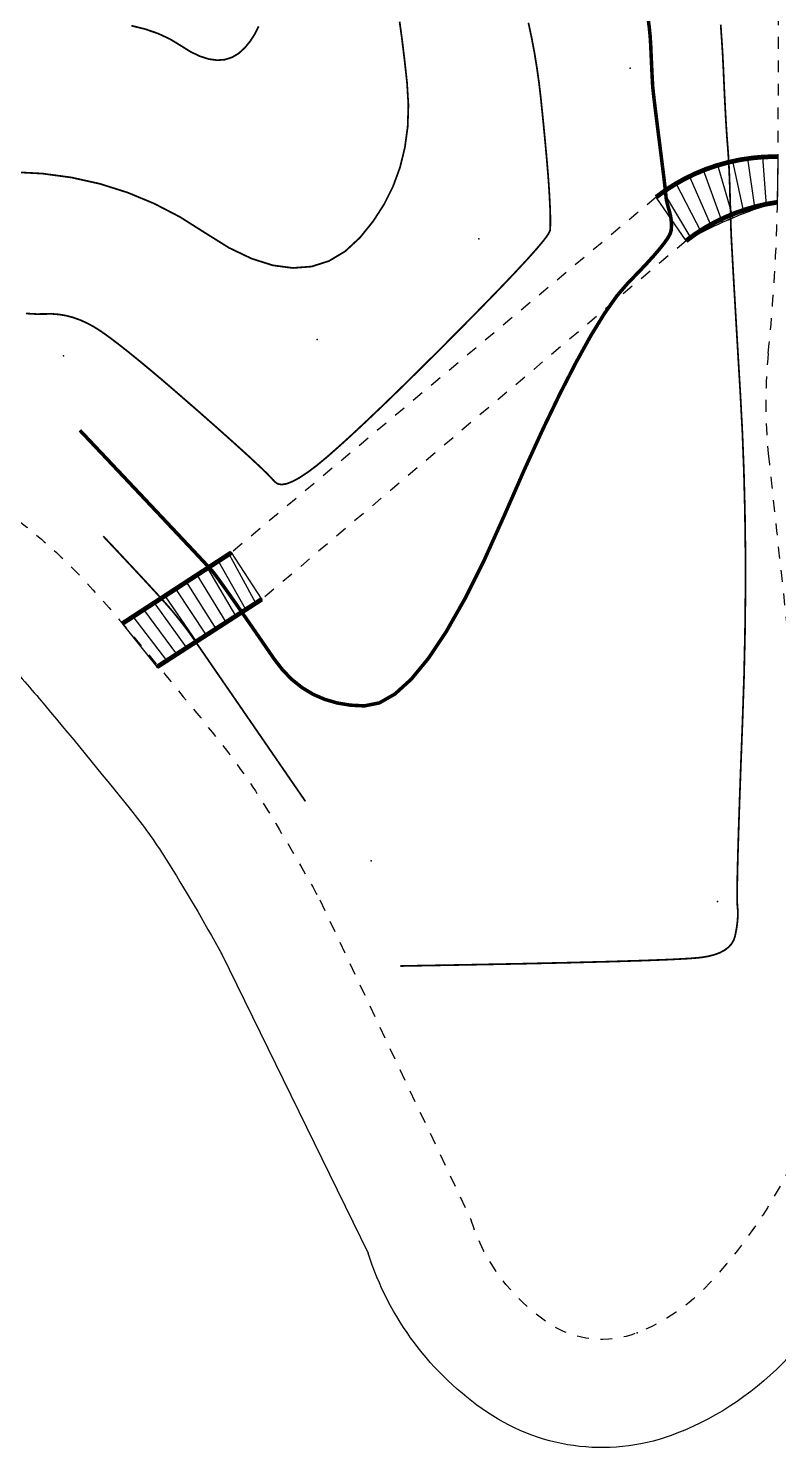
# Model space of a CAD drawing. Extents: x 940 to 1495, y 832 to 1212.
# Drawn here: x 1337.3 to 1369.3, y 836 to 896.5 of the extents above; entities that cross this region are included whole.
import ezdxf

# ---------------------------------------------------------------- set-up
doc = ezdxf.new("R2010")
doc.units = 0
doc.header["$LTSCALE"] = 0.5
doc.header["$PDSIZE"] = 0.2
doc.linetypes.add('X6', pattern=[2, 1, -1])
for name, color, linetype in [('DGX', 2, 'CONTINUOUS'), ('DLSS', 4, 'CONTINUOUS'), ('JMD', 6, 'CONTINUOUS'), ('SXSS', 5, 'CONTINUOUS'), ('ZDH', 1, 'CONTINUOUS')]:
    doc.layers.add(name, color=color, linetype=linetype)

msp = doc.modelspace()

# ---------------------------------------------------------------- linework, layer by layer
at = {"layer": 'DGX', "color": 3, "linetype": 'Continuous', "const_width": 0.15, "flags": 128}
msp.add_lwpolyline([(1339.532, 879.373), (1340.825, 878.005), (1341.95, 876.812), (1342.908, 875.796), (1343.699, 874.955), (1344.323, 874.292), (1344.78, 873.804), (1345.069, 873.492), (1345.191, 873.357), (1345.236, 873.301), (1345.293, 873.227), (1345.362, 873.134), (1345.444, 873.023), (1345.537, 872.894), (1345.643, 872.747), (1345.761, 872.581), (1345.892, 872.397), (1346.041, 872.185), (1346.216, 871.935), (1346.418, 871.646), (1346.644, 871.32), (1346.897, 870.954), (1347.176, 870.551), (1347.48, 870.109), (1347.811, 869.629), (1348.171, 869.161), (1348.566, 868.756), (1348.995, 868.413), (1349.459, 868.132), (1349.957, 867.914), (1350.49, 867.758), (1351.056, 867.664), (1351.658, 867.633), (1352.292, 867.76), (1352.958, 868.14), (1353.655, 868.773), (1354.384, 869.66), (1355.144, 870.8), (1355.937, 872.194), (1356.76, 873.84), (1357.615, 875.741), (1358.46, 877.669), (1359.251, 879.4), (1359.99, 880.935), (1360.676, 882.272), (1361.308, 883.413), (1361.888, 884.356), (1362.415, 885.103), (1362.888, 885.653), (1363.308, 886.082), (1363.674, 886.469), (1363.985, 886.812), (1364.242, 887.112), (1364.445, 887.369), (1364.593, 887.583), (1364.687, 887.754), (1364.726, 887.882), (1364.736, 887.988), (1364.74, 888.094), (1364.738, 888.201), (1364.73, 888.308), (1364.717, 888.416), (1364.699, 888.524), (1364.674, 888.632), (1364.645, 888.74), (1364.614, 888.845), (1364.587, 888.941), (1364.564, 889.03), (1364.545, 889.11), (1364.529, 889.182), (1364.518, 889.246), (1364.51, 889.302), (1364.506, 889.35), (1364.5, 889.424), (1364.486, 889.557), (1364.464, 889.75), (1364.435, 890.002), (1364.397, 890.314), (1364.351, 890.685), (1364.297, 891.116), (1364.235, 891.607), (1364.172, 892.099), (1364.118, 892.535), (1364.07, 892.916), (1364.03, 893.241), (1363.998, 893.51), (1363.973, 893.723), (1363.956, 893.881), (1363.946, 893.983), (1363.939, 894.075), (1363.931, 894.206), (1363.922, 894.374), (1363.911, 894.581), (1363.9, 894.825), (1363.887, 895.106), (1363.872, 895.426), (1363.857, 895.783), (1363.833, 896.165), (1363.794, 896.556), (1363.74, 896.956)], dxfattribs=at)
msp.add_lwpolyline([(1339.532, 879.373), (1340.825, 878.005), (1341.95, 876.812), (1342.908, 875.796), (1343.699, 874.955), (1344.323, 874.292), (1344.78, 873.804), (1345.069, 873.492), (1345.191, 873.357), (1345.236, 873.301), (1345.293, 873.227), (1345.362, 873.134), (1345.444, 873.023), (1345.537, 872.894), (1345.643, 872.747), (1345.761, 872.581), (1345.892, 872.397), (1346.041, 872.185), (1346.216, 871.935), (1346.418, 871.646), (1346.644, 871.32), (1346.897, 870.954), (1347.176, 870.551), (1347.48, 870.109), (1347.811, 869.629), (1348.171, 869.161), (1348.566, 868.756), (1348.995, 868.413), (1349.459, 868.132), (1349.957, 867.914), (1350.49, 867.758), (1351.056, 867.664), (1351.658, 867.633), (1352.292, 867.76), (1352.958, 868.14), (1353.655, 868.773), (1354.384, 869.66), (1355.144, 870.8), (1355.937, 872.194), (1356.76, 873.84), (1357.615, 875.741), (1358.46, 877.669), (1359.251, 879.4), (1359.99, 880.935), (1360.676, 882.272), (1361.308, 883.413), (1361.888, 884.356), (1362.415, 885.103), (1362.888, 885.653), (1363.308, 886.082), (1363.674, 886.469), (1363.985, 886.812), (1364.242, 887.112), (1364.445, 887.369), (1364.593, 887.583), (1364.687, 887.754), (1364.726, 887.882), (1364.736, 887.988), (1364.74, 888.094), (1364.738, 888.201), (1364.73, 888.308), (1364.717, 888.416), (1364.699, 888.524), (1364.674, 888.632), (1364.645, 888.74), (1364.614, 888.845), (1364.587, 888.941), (1364.564, 889.03), (1364.545, 889.11), (1364.529, 889.182), (1364.518, 889.246), (1364.51, 889.302), (1364.506, 889.35), (1364.5, 889.424), (1364.486, 889.557), (1364.464, 889.75), (1364.435, 890.002), (1364.397, 890.314), (1364.351, 890.685), (1364.297, 891.116), (1364.235, 891.607), (1364.172, 892.099), (1364.118, 892.535), (1364.07, 892.916), (1364.03, 893.241), (1363.998, 893.51), (1363.973, 893.723), (1363.956, 893.881), (1363.946, 893.983), (1363.939, 894.075), (1363.931, 894.206), (1363.922, 894.374), (1363.911, 894.581), (1363.9, 894.825), (1363.887, 895.106), (1363.872, 895.426), (1363.857, 895.783), (1363.833, 896.165), (1363.794, 896.556), (1363.74, 896.956)], dxfattribs=at)
msp.add_lwpolyline([(1339.532, 879.373), (1340.825, 878.005), (1341.95, 876.812), (1342.908, 875.796), (1343.699, 874.955), (1344.323, 874.292), (1344.78, 873.804), (1345.069, 873.492), (1345.191, 873.357), (1345.236, 873.301), (1345.293, 873.227), (1345.362, 873.134), (1345.444, 873.023), (1345.537, 872.894), (1345.643, 872.747), (1345.761, 872.581), (1345.892, 872.397), (1346.041, 872.185), (1346.216, 871.935), (1346.418, 871.646), (1346.644, 871.32), (1346.897, 870.954), (1347.176, 870.551), (1347.48, 870.109), (1347.811, 869.629), (1348.171, 869.161), (1348.566, 868.756), (1348.995, 868.413), (1349.459, 868.132), (1349.957, 867.914), (1350.49, 867.758), (1351.056, 867.664), (1351.658, 867.633), (1352.292, 867.76), (1352.958, 868.14), (1353.655, 868.773), (1354.384, 869.66), (1355.144, 870.8), (1355.937, 872.194), (1356.76, 873.84), (1357.615, 875.741), (1358.46, 877.669), (1359.251, 879.4), (1359.99, 880.935), (1360.676, 882.272), (1361.308, 883.413), (1361.888, 884.356), (1362.415, 885.103), (1362.888, 885.653), (1363.308, 886.082), (1363.674, 886.469), (1363.985, 886.812), (1364.242, 887.112), (1364.445, 887.369), (1364.593, 887.583), (1364.687, 887.754), (1364.726, 887.882), (1364.736, 887.988), (1364.74, 888.094), (1364.738, 888.201), (1364.73, 888.308), (1364.717, 888.416), (1364.699, 888.524), (1364.674, 888.632), (1364.645, 888.74), (1364.614, 888.845), (1364.587, 888.941), (1364.564, 889.03), (1364.545, 889.11), (1364.529, 889.182), (1364.518, 889.246), (1364.51, 889.302), (1364.506, 889.35), (1364.5, 889.424), (1364.486, 889.557), (1364.464, 889.75), (1364.435, 890.002), (1364.397, 890.314), (1364.351, 890.685), (1364.297, 891.116), (1364.235, 891.607), (1364.172, 892.099), (1364.118, 892.535), (1364.07, 892.916), (1364.03, 893.241), (1363.998, 893.51), (1363.973, 893.723), (1363.956, 893.881), (1363.946, 893.983), (1363.939, 894.075), (1363.931, 894.206), (1363.922, 894.374), (1363.911, 894.581), (1363.9, 894.825), (1363.887, 895.106), (1363.872, 895.426), (1363.857, 895.783), (1363.833, 896.165), (1363.794, 896.556), (1363.74, 896.956)], dxfattribs=at)
msp.add_lwpolyline([(1339.532, 879.373), (1340.825, 878.005), (1341.95, 876.812), (1342.908, 875.796), (1343.699, 874.955), (1344.323, 874.292), (1344.78, 873.804), (1345.069, 873.492), (1345.191, 873.357), (1345.236, 873.301), (1345.293, 873.227), (1345.362, 873.134), (1345.444, 873.023), (1345.537, 872.894), (1345.643, 872.747), (1345.761, 872.581), (1345.892, 872.397), (1346.041, 872.185), (1346.216, 871.935), (1346.418, 871.646), (1346.644, 871.32), (1346.897, 870.954), (1347.176, 870.551), (1347.48, 870.109), (1347.811, 869.629), (1348.171, 869.161), (1348.566, 868.756), (1348.995, 868.413), (1349.459, 868.132), (1349.957, 867.914), (1350.49, 867.758), (1351.056, 867.664), (1351.658, 867.633), (1352.292, 867.76), (1352.958, 868.14), (1353.655, 868.773), (1354.384, 869.66), (1355.144, 870.8), (1355.937, 872.194), (1356.76, 873.84), (1357.615, 875.741), (1358.46, 877.669), (1359.251, 879.4), (1359.99, 880.935), (1360.676, 882.272), (1361.308, 883.413), (1361.888, 884.356), (1362.415, 885.103), (1362.888, 885.653), (1363.308, 886.082), (1363.674, 886.469), (1363.985, 886.812), (1364.242, 887.112), (1364.445, 887.369), (1364.593, 887.583), (1364.687, 887.754), (1364.726, 887.882), (1364.736, 887.988), (1364.74, 888.094), (1364.738, 888.201), (1364.73, 888.308), (1364.717, 888.416), (1364.699, 888.524), (1364.674, 888.632), (1364.645, 888.74), (1364.614, 888.845), (1364.587, 888.941), (1364.564, 889.03), (1364.545, 889.11), (1364.529, 889.182), (1364.518, 889.246), (1364.51, 889.302), (1364.506, 889.35), (1364.5, 889.424), (1364.486, 889.557), (1364.464, 889.75), (1364.435, 890.002), (1364.397, 890.314), (1364.351, 890.685), (1364.297, 891.116), (1364.235, 891.607), (1364.172, 892.099), (1364.118, 892.535), (1364.07, 892.916), (1364.03, 893.241), (1363.998, 893.51), (1363.973, 893.723), (1363.956, 893.881), (1363.946, 893.983), (1363.939, 894.075), (1363.931, 894.206), (1363.922, 894.374), (1363.911, 894.581), (1363.9, 894.825), (1363.887, 895.106), (1363.872, 895.426), (1363.857, 895.783), (1363.833, 896.165), (1363.794, 896.556), (1363.74, 896.956)], dxfattribs=at)
msp.add_lwpolyline([(1339.532, 879.373), (1340.825, 878.005), (1341.95, 876.812), (1342.908, 875.796), (1343.699, 874.955), (1344.323, 874.292), (1344.78, 873.804), (1345.069, 873.492), (1345.191, 873.357), (1345.236, 873.301), (1345.293, 873.227), (1345.362, 873.134), (1345.444, 873.023), (1345.537, 872.894), (1345.643, 872.747), (1345.761, 872.581), (1345.892, 872.397), (1346.041, 872.185), (1346.216, 871.935), (1346.418, 871.646), (1346.644, 871.32), (1346.897, 870.954), (1347.176, 870.551), (1347.48, 870.109), (1347.811, 869.629), (1348.171, 869.161), (1348.566, 868.756), (1348.995, 868.413), (1349.459, 868.132), (1349.957, 867.914), (1350.49, 867.758), (1351.056, 867.664), (1351.658, 867.633), (1352.292, 867.76), (1352.958, 868.14), (1353.655, 868.773), (1354.384, 869.66), (1355.144, 870.8), (1355.937, 872.194), (1356.76, 873.84), (1357.615, 875.741), (1358.46, 877.669), (1359.251, 879.4), (1359.99, 880.935), (1360.676, 882.272), (1361.308, 883.413), (1361.888, 884.356), (1362.415, 885.103), (1362.888, 885.653), (1363.308, 886.082), (1363.674, 886.469), (1363.985, 886.812), (1364.242, 887.112), (1364.445, 887.369), (1364.593, 887.583), (1364.687, 887.754), (1364.726, 887.882), (1364.736, 887.988), (1364.74, 888.094), (1364.738, 888.201), (1364.73, 888.308), (1364.717, 888.416), (1364.699, 888.524), (1364.674, 888.632), (1364.645, 888.74), (1364.614, 888.845), (1364.587, 888.941), (1364.564, 889.03), (1364.545, 889.11), (1364.529, 889.182), (1364.518, 889.246), (1364.51, 889.302), (1364.506, 889.35), (1364.5, 889.424), (1364.486, 889.557), (1364.464, 889.75), (1364.435, 890.002), (1364.397, 890.314), (1364.351, 890.685), (1364.297, 891.116), (1364.235, 891.607), (1364.172, 892.099), (1364.118, 892.535), (1364.07, 892.916), (1364.03, 893.241), (1363.998, 893.51), (1363.973, 893.723), (1363.956, 893.881), (1363.946, 893.983), (1363.939, 894.075), (1363.931, 894.206), (1363.922, 894.374), (1363.911, 894.581), (1363.9, 894.825), (1363.887, 895.106), (1363.872, 895.426), (1363.857, 895.783), (1363.833, 896.165), (1363.794, 896.556), (1363.74, 896.956)], dxfattribs=at)
msp.add_lwpolyline([(1339.532, 879.373), (1340.825, 878.005), (1341.95, 876.812), (1342.908, 875.796), (1343.699, 874.955), (1344.323, 874.292), (1344.78, 873.804), (1345.069, 873.492), (1345.191, 873.357), (1345.236, 873.301), (1345.293, 873.227), (1345.362, 873.134), (1345.444, 873.023), (1345.537, 872.894), (1345.643, 872.747), (1345.761, 872.581), (1345.892, 872.397), (1346.041, 872.185), (1346.216, 871.935), (1346.418, 871.646), (1346.644, 871.32), (1346.897, 870.954), (1347.176, 870.551), (1347.48, 870.109), (1347.811, 869.629), (1348.171, 869.161), (1348.566, 868.756), (1348.995, 868.413), (1349.459, 868.132), (1349.957, 867.914), (1350.49, 867.758), (1351.056, 867.664), (1351.658, 867.633), (1352.292, 867.76), (1352.958, 868.14), (1353.655, 868.773), (1354.384, 869.66), (1355.144, 870.8), (1355.937, 872.194), (1356.76, 873.84), (1357.615, 875.741), (1358.46, 877.669), (1359.251, 879.4), (1359.99, 880.935), (1360.676, 882.272), (1361.308, 883.413), (1361.888, 884.356), (1362.415, 885.103), (1362.888, 885.653), (1363.308, 886.082), (1363.674, 886.469), (1363.985, 886.812), (1364.242, 887.112), (1364.445, 887.369), (1364.593, 887.583), (1364.687, 887.754), (1364.726, 887.882), (1364.736, 887.988), (1364.74, 888.094), (1364.738, 888.201), (1364.73, 888.308), (1364.717, 888.416), (1364.699, 888.524), (1364.674, 888.632), (1364.645, 888.74), (1364.614, 888.845), (1364.587, 888.941), (1364.564, 889.03), (1364.545, 889.11), (1364.529, 889.182), (1364.518, 889.246), (1364.51, 889.302), (1364.506, 889.35), (1364.5, 889.424), (1364.486, 889.557), (1364.464, 889.75), (1364.435, 890.002), (1364.397, 890.314), (1364.351, 890.685), (1364.297, 891.116), (1364.235, 891.607), (1364.172, 892.099), (1364.118, 892.535), (1364.07, 892.916), (1364.03, 893.241), (1363.998, 893.51), (1363.973, 893.723), (1363.956, 893.881), (1363.946, 893.983), (1363.939, 894.075), (1363.931, 894.206), (1363.922, 894.374), (1363.911, 894.581), (1363.9, 894.825), (1363.887, 895.106), (1363.872, 895.426), (1363.857, 895.783), (1363.833, 896.165), (1363.794, 896.556), (1363.74, 896.956)], dxfattribs=at)
at = {"layer": 'DGX', "linetype": 'Continuous', "const_width": 0.075, "flags": 128}
for points in [[(1336.648, 890.383), (1337.929, 890.316), (1339.175, 890.148), (1340.384, 889.879), (1341.557, 889.509), (1342.694, 889.038), (1343.796, 888.466), (1344.861, 887.792), (1345.881, 887.155), (1346.845, 886.693), (1347.754, 886.405), (1348.607, 886.292), (1349.405, 886.354), (1350.147, 886.59), (1350.834, 887.001), (1351.466, 887.587), (1352.025, 888.279), (1352.497, 889.009), (1352.88, 889.777), (1353.175, 890.584), (1353.381, 891.428), (1353.5, 892.31), (1353.53, 893.231), (1353.472, 894.189), (1353.369, 895.13), (1353.264, 895.997), (1353.156, 896.789)], [(1336.648, 890.383), (1337.929, 890.316), (1339.175, 890.148), (1340.384, 889.879), (1341.557, 889.509), (1342.694, 889.038), (1343.796, 888.466), (1344.861, 887.792), (1345.881, 887.155), (1346.845, 886.693), (1347.754, 886.405), (1348.607, 886.292), (1349.405, 886.354), (1350.147, 886.59), (1350.834, 887.001), (1351.466, 887.587), (1352.025, 888.279), (1352.497, 889.009), (1352.88, 889.777), (1353.175, 890.584), (1353.381, 891.428), (1353.5, 892.31), (1353.53, 893.231), (1353.472, 894.189), (1353.369, 895.13), (1353.264, 895.997), (1353.156, 896.789)], [(1336.648, 890.383), (1337.929, 890.316), (1339.175, 890.148), (1340.384, 889.879), (1341.557, 889.509), (1342.694, 889.038), (1343.796, 888.466), (1344.861, 887.792), (1345.881, 887.155), (1346.845, 886.693), (1347.754, 886.405), (1348.607, 886.292), (1349.405, 886.354), (1350.147, 886.59), (1350.834, 887.001), (1351.466, 887.587), (1352.025, 888.279), (1352.497, 889.009), (1352.88, 889.777), (1353.175, 890.584), (1353.381, 891.428), (1353.5, 892.31), (1353.53, 893.231), (1353.472, 894.189), (1353.369, 895.13), (1353.264, 895.997), (1353.156, 896.789)], [(1336.648, 890.383), (1337.929, 890.316), (1339.175, 890.148), (1340.384, 889.879), (1341.557, 889.509), (1342.694, 889.038), (1343.796, 888.466), (1344.861, 887.792), (1345.881, 887.155), (1346.845, 886.693), (1347.754, 886.405), (1348.607, 886.292), (1349.405, 886.354), (1350.147, 886.59), (1350.834, 887.001), (1351.466, 887.587), (1352.025, 888.279), (1352.497, 889.009), (1352.88, 889.777), (1353.175, 890.584), (1353.381, 891.428), (1353.5, 892.31), (1353.53, 893.231), (1353.472, 894.189), (1353.369, 895.13), (1353.264, 895.997), (1353.156, 896.789)], [(1336.648, 890.383), (1337.929, 890.316), (1339.175, 890.148), (1340.384, 889.879), (1341.557, 889.509), (1342.694, 889.038), (1343.796, 888.466), (1344.861, 887.792), (1345.881, 887.155), (1346.845, 886.693), (1347.754, 886.405), (1348.607, 886.292), (1349.405, 886.354), (1350.147, 886.59), (1350.834, 887.001), (1351.466, 887.587), (1352.025, 888.279), (1352.497, 889.009), (1352.88, 889.777), (1353.175, 890.584), (1353.381, 891.428), (1353.5, 892.31), (1353.53, 893.231), (1353.472, 894.189), (1353.369, 895.13), (1353.264, 895.997), (1353.156, 896.789)], [(1336.648, 890.383), (1337.929, 890.316), (1339.175, 890.148), (1340.384, 889.879), (1341.557, 889.509), (1342.694, 889.038), (1343.796, 888.466), (1344.861, 887.792), (1345.881, 887.155), (1346.845, 886.693), (1347.754, 886.405), (1348.607, 886.292), (1349.405, 886.354), (1350.147, 886.59), (1350.834, 887.001), (1351.466, 887.587), (1352.025, 888.279), (1352.497, 889.009), (1352.88, 889.777), (1353.175, 890.584), (1353.381, 891.428), (1353.5, 892.31), (1353.53, 893.231), (1353.472, 894.189), (1353.369, 895.13), (1353.264, 895.997), (1353.156, 896.789)], [(1358.645, 896.741), (1358.781, 896.105), (1358.902, 895.463), (1359.008, 894.814), (1359.1, 894.158), (1359.177, 893.495), (1359.243, 892.85), (1359.303, 892.249), (1359.357, 891.691), (1359.405, 891.176), (1359.446, 890.704), (1359.481, 890.275), (1359.51, 889.889), (1359.532, 889.546), (1359.549, 889.239), (1359.563, 888.961), (1359.573, 888.71), (1359.579, 888.489), (1359.581, 888.295), (1359.58, 888.13), (1359.574, 887.994), (1359.565, 887.886), (1359.495, 887.737), (1359.307, 887.48), (1359, 887.114), (1358.576, 886.638), (1358.032, 886.054), (1357.371, 885.361), (1356.591, 884.559), (1355.693, 883.648), (1354.767, 882.718), (1353.904, 881.861), (1353.105, 881.075), (1352.368, 880.362), (1351.695, 879.722), (1351.085, 879.153), (1350.538, 878.657), (1350.054, 878.232), (1349.624, 877.876), (1349.237, 877.585), (1348.893, 877.358), (1348.594, 877.195), (1348.337, 877.097), (1348.125, 877.063), (1347.955, 877.094), (1347.83, 877.189), (1347.687, 877.347), (1347.469, 877.569), (1347.173, 877.853), (1346.801, 878.2), (1346.352, 878.609), (1345.826, 879.082), (1345.224, 879.617), (1344.545, 880.215), (1343.854, 880.818), (1343.215, 881.369), (1342.627, 881.867), (1342.091, 882.313), (1341.606, 882.706), (1341.174, 883.047), (1340.793, 883.335), (1340.464, 883.571), (1340.161, 883.766), (1339.857, 883.933), (1339.554, 884.071), (1339.25, 884.181), (1338.945, 884.261), (1338.641, 884.313), (1338.336, 884.337), (1338.032, 884.332), (1337.68, 884.328), (1337.234, 884.354)], [(1358.645, 896.741), (1358.781, 896.105), (1358.902, 895.463), (1359.008, 894.814), (1359.1, 894.158), (1359.177, 893.495), (1359.243, 892.85), (1359.303, 892.249), (1359.357, 891.691), (1359.405, 891.176), (1359.446, 890.704), (1359.481, 890.275), (1359.51, 889.889), (1359.532, 889.546), (1359.549, 889.239), (1359.563, 888.961), (1359.573, 888.71), (1359.579, 888.489), (1359.581, 888.295), (1359.58, 888.13), (1359.574, 887.994), (1359.565, 887.886), (1359.495, 887.737), (1359.307, 887.48), (1359, 887.114), (1358.576, 886.638), (1358.032, 886.054), (1357.371, 885.361), (1356.591, 884.559), (1355.693, 883.648), (1354.767, 882.718), (1353.904, 881.861), (1353.105, 881.075), (1352.368, 880.362), (1351.695, 879.722), (1351.085, 879.153), (1350.538, 878.657), (1350.054, 878.232), (1349.624, 877.876), (1349.237, 877.585), (1348.893, 877.358), (1348.594, 877.195), (1348.337, 877.097), (1348.125, 877.063), (1347.955, 877.094), (1347.83, 877.189), (1347.687, 877.347), (1347.469, 877.569), (1347.173, 877.853), (1346.801, 878.2), (1346.352, 878.609), (1345.826, 879.082), (1345.224, 879.617), (1344.545, 880.215), (1343.854, 880.818), (1343.215, 881.369), (1342.627, 881.867), (1342.091, 882.313), (1341.606, 882.706), (1341.174, 883.047), (1340.793, 883.335), (1340.464, 883.571), (1340.161, 883.766), (1339.857, 883.933), (1339.554, 884.071), (1339.25, 884.181), (1338.945, 884.261), (1338.641, 884.313), (1338.336, 884.337), (1338.032, 884.332), (1337.68, 884.328), (1337.234, 884.354)], [(1337.234, 884.354), (1337.68, 884.328), (1338.032, 884.332), (1338.336, 884.337), (1338.641, 884.313), (1338.945, 884.261), (1339.25, 884.181), (1339.554, 884.071), (1339.857, 883.933), (1340.161, 883.766), (1340.464, 883.571), (1340.793, 883.335), (1341.174, 883.047), (1341.606, 882.706), (1342.091, 882.313), (1342.627, 881.867), (1343.215, 881.369), (1343.854, 880.818), (1344.545, 880.215), (1345.224, 879.617), (1345.826, 879.082), (1346.352, 878.609), (1346.801, 878.2), (1347.173, 877.853), (1347.469, 877.569), (1347.687, 877.347), (1347.83, 877.189), (1347.955, 877.094), (1348.125, 877.063), (1348.337, 877.097), (1348.594, 877.195), (1348.893, 877.358), (1349.237, 877.585), (1349.624, 877.876), (1350.054, 878.232), (1350.538, 878.657), (1351.085, 879.153), (1351.695, 879.722), (1352.368, 880.362), (1353.105, 881.075), (1353.904, 881.861), (1354.767, 882.718), (1355.693, 883.648), (1356.591, 884.559), (1357.371, 885.361), (1358.032, 886.054), (1358.576, 886.638), (1359, 887.114), (1359.307, 887.48), (1359.495, 887.737), (1359.565, 887.886), (1359.574, 887.994), (1359.58, 888.13), (1359.581, 888.295), (1359.579, 888.489), (1359.573, 888.71), (1359.563, 888.961), (1359.549, 889.239), (1359.532, 889.546), (1359.51, 889.889), (1359.481, 890.275), (1359.446, 890.704), (1359.405, 891.176), (1359.357, 891.691), (1359.303, 892.249), (1359.243, 892.85), (1359.177, 893.495), (1359.1, 894.158), (1359.008, 894.814), (1358.902, 895.463), (1358.781, 896.105), (1358.645, 896.741)], [(1337.234, 884.354), (1337.68, 884.328), (1338.032, 884.332), (1338.336, 884.337), (1338.641, 884.313), (1338.945, 884.261), (1339.25, 884.181), (1339.554, 884.071), (1339.857, 883.933), (1340.161, 883.766), (1340.464, 883.571), (1340.793, 883.335), (1341.174, 883.047), (1341.606, 882.706), (1342.091, 882.313), (1342.627, 881.867), (1343.215, 881.369), (1343.854, 880.818), (1344.545, 880.215), (1345.224, 879.617), (1345.826, 879.082), (1346.352, 878.609), (1346.801, 878.2), (1347.173, 877.853), (1347.469, 877.569), (1347.687, 877.347), (1347.83, 877.189), (1347.955, 877.094), (1348.125, 877.063), (1348.337, 877.097), (1348.594, 877.195), (1348.893, 877.358), (1349.237, 877.585), (1349.624, 877.876), (1350.054, 878.232), (1350.538, 878.657), (1351.085, 879.153), (1351.695, 879.722), (1352.368, 880.362), (1353.105, 881.075), (1353.904, 881.861), (1354.767, 882.718), (1355.693, 883.648), (1356.591, 884.559), (1357.371, 885.361), (1358.032, 886.054), (1358.576, 886.638), (1359, 887.114), (1359.307, 887.48), (1359.495, 887.737), (1359.565, 887.886), (1359.574, 887.994), (1359.58, 888.13), (1359.581, 888.295), (1359.579, 888.489), (1359.573, 888.71), (1359.563, 888.961), (1359.549, 889.239), (1359.532, 889.546), (1359.51, 889.889), (1359.481, 890.275), (1359.446, 890.704), (1359.405, 891.176), (1359.357, 891.691), (1359.303, 892.249), (1359.243, 892.85), (1359.177, 893.495), (1359.1, 894.158), (1359.008, 894.814), (1358.902, 895.463), (1358.781, 896.105), (1358.645, 896.741)], [(1337.234, 884.354), (1337.68, 884.328), (1338.032, 884.332), (1338.336, 884.337), (1338.641, 884.313), (1338.945, 884.261), (1339.25, 884.181), (1339.554, 884.071), (1339.857, 883.933), (1340.161, 883.766), (1340.464, 883.571), (1340.793, 883.335), (1341.174, 883.047), (1341.606, 882.706), (1342.091, 882.313), (1342.627, 881.867), (1343.215, 881.369), (1343.854, 880.818), (1344.545, 880.215), (1345.224, 879.617), (1345.826, 879.082), (1346.352, 878.609), (1346.801, 878.2), (1347.173, 877.853), (1347.469, 877.569), (1347.687, 877.347), (1347.83, 877.189), (1347.955, 877.094), (1348.125, 877.063), (1348.337, 877.097), (1348.594, 877.195), (1348.893, 877.358), (1349.237, 877.585), (1349.624, 877.876), (1350.054, 878.232), (1350.538, 878.657), (1351.085, 879.153), (1351.695, 879.722), (1352.368, 880.362), (1353.105, 881.075), (1353.904, 881.861), (1354.767, 882.718), (1355.693, 883.648), (1356.591, 884.559), (1357.371, 885.361), (1358.032, 886.054), (1358.576, 886.638), (1359, 887.114), (1359.307, 887.48), (1359.495, 887.737), (1359.565, 887.886), (1359.574, 887.994), (1359.58, 888.13), (1359.581, 888.295), (1359.579, 888.489), (1359.573, 888.71), (1359.563, 888.961), (1359.549, 889.239), (1359.532, 889.546), (1359.51, 889.889), (1359.481, 890.275), (1359.446, 890.704), (1359.405, 891.176), (1359.357, 891.691), (1359.303, 892.249), (1359.243, 892.85), (1359.177, 893.495), (1359.1, 894.158), (1359.008, 894.814), (1358.902, 895.463), (1358.781, 896.105), (1358.645, 896.741)], [(1341.726, 896.617), (1342.32, 896.47), (1342.869, 896.28), (1343.371, 896.046), (1343.828, 895.767), (1344.251, 895.503), (1344.651, 895.312), (1345.027, 895.193), (1345.381, 895.146), (1345.712, 895.171), (1346.02, 895.269), (1346.304, 895.44), (1346.566, 895.682), (1346.798, 895.969), (1346.993, 896.272), (1347.152, 896.59)], [(1341.726, 896.617), (1342.32, 896.47), (1342.869, 896.28), (1343.371, 896.046), (1343.828, 895.767), (1344.251, 895.503), (1344.651, 895.312), (1345.027, 895.193), (1345.381, 895.146), (1345.712, 895.171), (1346.02, 895.269), (1346.304, 895.44), (1346.566, 895.682), (1346.798, 895.969), (1346.993, 896.272), (1347.152, 896.59)], [(1341.726, 896.617), (1342.32, 896.47), (1342.869, 896.28), (1343.371, 896.046), (1343.828, 895.767), (1344.251, 895.503), (1344.651, 895.312), (1345.027, 895.193), (1345.381, 895.146), (1345.712, 895.171), (1346.02, 895.269), (1346.304, 895.44), (1346.566, 895.682), (1346.798, 895.969), (1346.993, 896.272), (1347.152, 896.59)], [(1341.726, 896.617), (1342.32, 896.47), (1342.869, 896.28), (1343.371, 896.046), (1343.828, 895.767), (1344.251, 895.503), (1344.651, 895.312), (1345.027, 895.193), (1345.381, 895.146), (1345.712, 895.171), (1346.02, 895.269), (1346.304, 895.44), (1346.566, 895.682), (1346.798, 895.969), (1346.993, 896.272), (1347.152, 896.59)], [(1341.726, 896.617), (1342.32, 896.47), (1342.869, 896.28), (1343.371, 896.046), (1343.828, 895.767), (1344.251, 895.503), (1344.651, 895.312), (1345.027, 895.193), (1345.381, 895.146), (1345.712, 895.171), (1346.02, 895.269), (1346.304, 895.44), (1346.566, 895.682), (1346.798, 895.969), (1346.993, 896.272), (1347.152, 896.59)], [(1341.726, 896.617), (1342.32, 896.47), (1342.869, 896.28), (1343.371, 896.046), (1343.828, 895.767), (1344.251, 895.503), (1344.651, 895.312), (1345.027, 895.193), (1345.381, 895.146), (1345.712, 895.171), (1346.02, 895.269), (1346.304, 895.44), (1346.566, 895.682), (1346.798, 895.969), (1346.993, 896.272), (1347.152, 896.59)], [(1353.191, 856.549), (1355.915, 856.598), (1358.318, 856.645), (1360.401, 856.692), (1362.163, 856.738), (1363.605, 856.783), (1364.726, 856.827), (1365.527, 856.87), (1366.008, 856.912), (1366.311, 856.963), (1366.579, 857.033), (1366.812, 857.12), (1367.01, 857.227), (1367.173, 857.351), (1367.302, 857.494), (1367.395, 857.654), (1367.454, 857.834), (1367.491, 858.018), (1367.521, 858.196), (1367.544, 858.365), (1367.56, 858.528), (1367.569, 858.683), (1367.57, 858.83), (1367.564, 858.97), (1367.551, 859.102), (1367.54, 859.339), (1367.54, 859.792), (1367.551, 860.461), (1367.573, 861.346), (1367.606, 862.447), (1367.65, 863.764), (1367.705, 865.298), (1367.772, 867.048), (1367.834, 868.889), (1367.874, 870.698), (1367.894, 872.475), (1367.893, 874.219), (1367.871, 875.93), (1367.828, 877.609), (1367.765, 879.256), (1367.68, 880.87), (1367.591, 882.377), (1367.513, 883.703), (1367.446, 884.848), (1367.39, 885.811), (1367.346, 886.594), (1367.313, 887.195), (1367.291, 887.615), (1367.281, 887.854), (1367.275, 888.011), (1367.27, 888.184), (1367.264, 888.375), (1367.258, 888.583), (1367.252, 888.807), (1367.245, 889.048), (1367.238, 889.307), (1367.231, 889.582), (1367.223, 889.862), (1367.213, 890.135), (1367.202, 890.401), (1367.189, 890.66), (1367.175, 890.912), (1367.16, 891.157), (1367.143, 891.395), (1367.125, 891.625), (1367.106, 891.873), (1367.086, 892.162), (1367.065, 892.492), (1367.044, 892.863), (1367.023, 893.275), (1367, 893.728), (1366.978, 894.222), (1366.954, 894.757), (1366.926, 895.339), (1366.887, 895.972), (1366.839, 896.657)], [(1353.191, 856.549), (1355.915, 856.598), (1358.318, 856.645), (1360.401, 856.692), (1362.163, 856.738), (1363.605, 856.783), (1364.726, 856.827), (1365.527, 856.87), (1366.008, 856.912), (1366.311, 856.963), (1366.579, 857.033), (1366.812, 857.12), (1367.01, 857.227), (1367.173, 857.351), (1367.302, 857.494), (1367.395, 857.654), (1367.454, 857.834), (1367.491, 858.018), (1367.521, 858.196), (1367.544, 858.365), (1367.56, 858.528), (1367.569, 858.683), (1367.57, 858.83), (1367.564, 858.97), (1367.551, 859.102), (1367.54, 859.339), (1367.54, 859.792), (1367.551, 860.461), (1367.573, 861.346), (1367.606, 862.447), (1367.65, 863.764), (1367.705, 865.298), (1367.772, 867.048), (1367.834, 868.889), (1367.874, 870.698), (1367.894, 872.475), (1367.893, 874.219), (1367.871, 875.93), (1367.828, 877.609), (1367.765, 879.256), (1367.68, 880.87), (1367.591, 882.377), (1367.513, 883.703), (1367.446, 884.848), (1367.39, 885.811), (1367.346, 886.594), (1367.313, 887.195), (1367.291, 887.615), (1367.281, 887.854), (1367.275, 888.011), (1367.27, 888.184), (1367.264, 888.375), (1367.258, 888.583), (1367.252, 888.807), (1367.245, 889.048), (1367.238, 889.307), (1367.231, 889.582), (1367.223, 889.862), (1367.213, 890.135), (1367.202, 890.401), (1367.189, 890.66), (1367.175, 890.912), (1367.16, 891.157), (1367.143, 891.395), (1367.125, 891.625), (1367.106, 891.873), (1367.086, 892.162), (1367.065, 892.492), (1367.044, 892.863), (1367.023, 893.275), (1367, 893.728), (1366.978, 894.222), (1366.954, 894.757), (1366.926, 895.339), (1366.887, 895.972), (1366.839, 896.657)], [(1353.191, 856.549), (1355.915, 856.598), (1358.318, 856.645), (1360.401, 856.692), (1362.163, 856.738), (1363.605, 856.783), (1364.726, 856.827), (1365.527, 856.87), (1366.008, 856.912), (1366.311, 856.963), (1366.579, 857.033), (1366.812, 857.12), (1367.01, 857.227), (1367.173, 857.351), (1367.302, 857.494), (1367.395, 857.654), (1367.454, 857.834), (1367.491, 858.018), (1367.521, 858.196), (1367.544, 858.365), (1367.56, 858.528), (1367.569, 858.683), (1367.57, 858.83), (1367.564, 858.97), (1367.551, 859.102), (1367.54, 859.339), (1367.54, 859.792), (1367.551, 860.461), (1367.573, 861.346), (1367.606, 862.447), (1367.65, 863.764), (1367.705, 865.298), (1367.772, 867.048), (1367.834, 868.889), (1367.874, 870.698), (1367.894, 872.475), (1367.893, 874.219), (1367.871, 875.93), (1367.828, 877.609), (1367.765, 879.256), (1367.68, 880.87), (1367.591, 882.377), (1367.513, 883.703), (1367.446, 884.848), (1367.39, 885.811), (1367.346, 886.594), (1367.313, 887.195), (1367.291, 887.615), (1367.281, 887.854), (1367.275, 888.011), (1367.27, 888.184), (1367.264, 888.375), (1367.258, 888.583), (1367.252, 888.807), (1367.245, 889.048), (1367.238, 889.307), (1367.231, 889.582), (1367.223, 889.862), (1367.213, 890.135), (1367.202, 890.401), (1367.189, 890.66), (1367.175, 890.912), (1367.16, 891.157), (1367.143, 891.395), (1367.125, 891.625), (1367.106, 891.873), (1367.086, 892.162), (1367.065, 892.492), (1367.044, 892.863), (1367.023, 893.275), (1367, 893.728), (1366.978, 894.222), (1366.954, 894.757), (1366.926, 895.339), (1366.887, 895.972), (1366.839, 896.657)], [(1353.191, 856.549), (1355.915, 856.598), (1358.318, 856.645), (1360.401, 856.692), (1362.163, 856.738), (1363.605, 856.783), (1364.726, 856.827), (1365.527, 856.87), (1366.008, 856.912), (1366.311, 856.963), (1366.579, 857.033), (1366.812, 857.12), (1367.01, 857.227), (1367.173, 857.351), (1367.302, 857.494), (1367.395, 857.654), (1367.454, 857.834), (1367.491, 858.018), (1367.521, 858.196), (1367.544, 858.365), (1367.56, 858.528), (1367.569, 858.683), (1367.57, 858.83), (1367.564, 858.97), (1367.551, 859.102), (1367.54, 859.339), (1367.54, 859.792), (1367.551, 860.461), (1367.573, 861.346), (1367.606, 862.447), (1367.65, 863.764), (1367.705, 865.298), (1367.772, 867.048), (1367.834, 868.889), (1367.874, 870.698), (1367.894, 872.475), (1367.893, 874.219), (1367.871, 875.93), (1367.828, 877.609), (1367.765, 879.256), (1367.68, 880.87), (1367.591, 882.377), (1367.513, 883.703), (1367.446, 884.848), (1367.39, 885.811), (1367.346, 886.594), (1367.313, 887.195), (1367.291, 887.615), (1367.281, 887.854), (1367.275, 888.011), (1367.27, 888.184), (1367.264, 888.375), (1367.258, 888.583), (1367.252, 888.807), (1367.245, 889.048), (1367.238, 889.307), (1367.231, 889.582), (1367.223, 889.862), (1367.213, 890.135), (1367.202, 890.401), (1367.189, 890.66), (1367.175, 890.912), (1367.16, 891.157), (1367.143, 891.395), (1367.125, 891.625), (1367.106, 891.873), (1367.086, 892.162), (1367.065, 892.492), (1367.044, 892.863), (1367.023, 893.275), (1367, 893.728), (1366.978, 894.222), (1366.954, 894.757), (1366.926, 895.339), (1366.887, 895.972), (1366.839, 896.657)], [(1353.191, 856.549), (1355.915, 856.598), (1358.318, 856.645), (1360.401, 856.692), (1362.163, 856.738), (1363.605, 856.783), (1364.726, 856.827), (1365.527, 856.87), (1366.008, 856.912), (1366.311, 856.963), (1366.579, 857.033), (1366.812, 857.12), (1367.01, 857.227), (1367.173, 857.351), (1367.302, 857.494), (1367.395, 857.654), (1367.454, 857.834), (1367.491, 858.018), (1367.521, 858.196), (1367.544, 858.365), (1367.56, 858.528), (1367.569, 858.683), (1367.57, 858.83), (1367.564, 858.97), (1367.551, 859.102), (1367.54, 859.339), (1367.54, 859.792), (1367.551, 860.461), (1367.573, 861.346), (1367.606, 862.447), (1367.65, 863.764), (1367.705, 865.298), (1367.772, 867.048), (1367.834, 868.889), (1367.874, 870.698), (1367.894, 872.475), (1367.893, 874.219), (1367.871, 875.93), (1367.828, 877.609), (1367.765, 879.256), (1367.68, 880.87), (1367.591, 882.377), (1367.513, 883.703), (1367.446, 884.848), (1367.39, 885.811), (1367.346, 886.594), (1367.313, 887.195), (1367.291, 887.615), (1367.281, 887.854), (1367.275, 888.011), (1367.27, 888.184), (1367.264, 888.375), (1367.258, 888.583), (1367.252, 888.807), (1367.245, 889.048), (1367.238, 889.307), (1367.231, 889.582), (1367.223, 889.862), (1367.213, 890.135), (1367.202, 890.401), (1367.189, 890.66), (1367.175, 890.912), (1367.16, 891.157), (1367.143, 891.395), (1367.125, 891.625), (1367.106, 891.873), (1367.086, 892.162), (1367.065, 892.492), (1367.044, 892.863), (1367.023, 893.275), (1367, 893.728), (1366.978, 894.222), (1366.954, 894.757), (1366.926, 895.339), (1366.887, 895.972), (1366.839, 896.657)], [(1353.191, 856.549), (1355.915, 856.598), (1358.318, 856.645), (1360.401, 856.692), (1362.163, 856.738), (1363.605, 856.783), (1364.726, 856.827), (1365.527, 856.87), (1366.008, 856.912), (1366.311, 856.963), (1366.579, 857.033), (1366.812, 857.12), (1367.01, 857.227), (1367.173, 857.351), (1367.302, 857.494), (1367.395, 857.654), (1367.454, 857.834), (1367.491, 858.018), (1367.521, 858.196), (1367.544, 858.365), (1367.56, 858.528), (1367.569, 858.683), (1367.57, 858.83), (1367.564, 858.97), (1367.551, 859.102), (1367.54, 859.339), (1367.54, 859.792), (1367.551, 860.461), (1367.573, 861.346), (1367.606, 862.447), (1367.65, 863.764), (1367.705, 865.298), (1367.772, 867.048), (1367.834, 868.889), (1367.874, 870.698), (1367.894, 872.475), (1367.893, 874.219), (1367.871, 875.93), (1367.828, 877.609), (1367.765, 879.256), (1367.68, 880.87), (1367.591, 882.377), (1367.513, 883.703), (1367.446, 884.848), (1367.39, 885.811), (1367.346, 886.594), (1367.313, 887.195), (1367.291, 887.615), (1367.281, 887.854), (1367.275, 888.011), (1367.27, 888.184), (1367.264, 888.375), (1367.258, 888.583), (1367.252, 888.807), (1367.245, 889.048), (1367.238, 889.307), (1367.231, 889.582), (1367.223, 889.862), (1367.213, 890.135), (1367.202, 890.401), (1367.189, 890.66), (1367.175, 890.912), (1367.16, 891.157), (1367.143, 891.395), (1367.125, 891.625), (1367.106, 891.873), (1367.086, 892.162), (1367.065, 892.492), (1367.044, 892.863), (1367.023, 893.275), (1367, 893.728), (1366.978, 894.222), (1366.954, 894.757), (1366.926, 895.339), (1366.887, 895.972), (1366.839, 896.657)], [(1340.528, 874.86), (1341.118, 874.234), (1341.645, 873.672), (1342.11, 873.174), (1342.512, 872.74), (1342.852, 872.369), (1343.129, 872.063), (1343.343, 871.821), (1343.495, 871.642), (1343.612, 871.499), (1343.721, 871.363), (1343.824, 871.235), (1343.919, 871.114), (1344.007, 871), (1344.087, 870.893), (1344.161, 870.794), (1344.227, 870.702), (1344.358, 870.513), (1344.628, 870.124), (1345.035, 869.533), (1345.58, 868.742), (1346.264, 867.749), (1347.085, 866.556), (1348.044, 865.161), (1349.142, 863.566)], [(1340.528, 874.86), (1341.118, 874.234), (1341.645, 873.672), (1342.11, 873.174), (1342.512, 872.74), (1342.852, 872.369), (1343.129, 872.063), (1343.343, 871.821), (1343.495, 871.642), (1343.612, 871.499), (1343.721, 871.363), (1343.824, 871.235), (1343.919, 871.114), (1344.007, 871), (1344.087, 870.893), (1344.161, 870.794), (1344.227, 870.702), (1344.358, 870.513), (1344.628, 870.124), (1345.035, 869.533), (1345.58, 868.742), (1346.264, 867.749), (1347.085, 866.556), (1348.044, 865.161), (1349.142, 863.566)], [(1340.528, 874.86), (1341.118, 874.234), (1341.645, 873.672), (1342.11, 873.174), (1342.512, 872.74), (1342.852, 872.369), (1343.129, 872.063), (1343.343, 871.821), (1343.495, 871.642), (1343.612, 871.499), (1343.721, 871.363), (1343.824, 871.235), (1343.919, 871.114), (1344.007, 871), (1344.087, 870.893), (1344.161, 870.794), (1344.227, 870.702), (1344.358, 870.513), (1344.628, 870.124), (1345.035, 869.533), (1345.58, 868.742), (1346.264, 867.749), (1347.085, 866.556), (1348.044, 865.161), (1349.142, 863.566)], [(1340.528, 874.86), (1341.118, 874.234), (1341.645, 873.672), (1342.11, 873.174), (1342.512, 872.74), (1342.852, 872.369), (1343.129, 872.063), (1343.343, 871.821), (1343.495, 871.642), (1343.612, 871.499), (1343.721, 871.363), (1343.824, 871.235), (1343.919, 871.114), (1344.007, 871), (1344.087, 870.893), (1344.161, 870.794), (1344.227, 870.702), (1344.358, 870.513), (1344.628, 870.124), (1345.035, 869.533), (1345.58, 868.742), (1346.264, 867.749), (1347.085, 866.556), (1348.044, 865.161), (1349.142, 863.566)], [(1340.528, 874.86), (1341.118, 874.234), (1341.645, 873.672), (1342.11, 873.174), (1342.512, 872.74), (1342.852, 872.369), (1343.129, 872.063), (1343.343, 871.821), (1343.495, 871.642), (1343.612, 871.499), (1343.721, 871.363), (1343.824, 871.235), (1343.919, 871.114), (1344.007, 871), (1344.087, 870.893), (1344.161, 870.794), (1344.227, 870.702), (1344.358, 870.513), (1344.628, 870.124), (1345.035, 869.533), (1345.58, 868.742), (1346.264, 867.749), (1347.085, 866.556), (1348.044, 865.161), (1349.142, 863.566)], [(1340.528, 874.86), (1341.118, 874.234), (1341.645, 873.672), (1342.11, 873.174), (1342.512, 872.74), (1342.852, 872.369), (1343.129, 872.063), (1343.343, 871.821), (1343.495, 871.642), (1343.612, 871.499), (1343.721, 871.363), (1343.824, 871.235), (1343.919, 871.114), (1344.007, 871), (1344.087, 870.893), (1344.161, 870.794), (1344.227, 870.702), (1344.358, 870.513), (1344.628, 870.124), (1345.035, 869.533), (1345.58, 868.742), (1346.264, 867.749), (1347.085, 866.556), (1348.044, 865.161), (1349.142, 863.566)]]:
    msp.add_lwpolyline(points, dxfattribs=at)
at = {"layer": 'DLSS', "linetype": 'X6'}
msp.add_lwpolyline([(1368.949, 902.217, -0.003874), (1369.127, 900.636, -0.026584), (1369.306, 897.171, -0.000782), (1369.284, 890.636, -0.003582), (1369.267, 889.274, -0.020508), (1368.869, 882.664, 0.046402), (1368.835, 878.697, 0.005831), (1368.865, 878.383, 0.000159), (1369.681, 870.852, 0.002172), (1370.445, 864.094, 0.001571), (1371.567, 854.788, 0.001571)], format="xyb", dxfattribs=at)
at = {"layer": 'DLSS', "linetype": 'Continuous', "const_width": 0.2}
for points in [[(1364.086, 889.31, -0.044259), (1365.313, 890.097, -0.044259), (1366.66, 890.655, -0.047993), (1368.206, 890.982, -0.03279), (1369.286, 891.033)], [(1365.363, 887.45, -0.044259), (1366.59, 888.237, -0.044259), (1367.937, 888.795, -0.041286), (1369.264, 889.095, -0.047993)]]:
    msp.add_lwpolyline(points, format="xyb", dxfattribs=at)
at = {"layer": 'DLSS', "linetype": 'X6', "flags": 128}
for points in [[(1364.086, 889.31), (1345.992, 874.167)], [(1365.363, 887.45), (1347.283, 872.176)], [(1349.754, 859.369), (1356.2, 845.721)]]:
    msp.add_lwpolyline(points, dxfattribs=at)
for points in [[(1319.598, 863.445, -0.077672), (1319.176, 867.141, -0.089807), (1319.974, 870.7, -0.089946), (1322.608, 874.728, -0.118766), (1326.471, 877.237, -0.102595), (1331.41, 877.907, -0.141061), (1335.992, 876.236, -0.020708), (1338.015, 874.629, -0.026382), (1339.616, 873.089, -0.013245), (1341.446, 871.028, -0.005397), (1345.414, 866.207, -0.028768), (1347.217, 863.684, -0.015584), (1349.754, 859.369, -0.015584)], [(1371.567, 854.788, -0.052663), (1371.017, 851.218, -0.053027), (1369.739, 847.866, -0.069822), (1366.354, 843.018, -0.111916), (1363.284, 840.922, -0.247764), (1359.482, 841.341, -0.167735), (1356.2, 845.721)]]:
    msp.add_lwpolyline(points, format="xyb", dxfattribs=at)
at = {"layer": 'DLSS', "linetype": 'Continuous', "const_width": 0.2, "elevation": 10.472, "flags": 128}
msp.add_lwpolyline([(1345.992, 874.167), (1341.347, 871.145)], dxfattribs=at)
at = {"layer": 'DLSS', "linetype": 'Continuous', "const_width": 0.2, "flags": 128}
msp.add_lwpolyline([(1347.283, 872.176), (1342.822, 869.296)], dxfattribs=at)
at = {"layer": 'JMD', "linetype": 'Continuous'}
for p, q in [((1367.842, 888.618), (1367.35, 890.84)), ((1368.311, 888.79), (1367.989, 890.955)), ((1368.786, 888.949), (1368.636, 891.02)), ((1369.264, 889.095), (1369.286, 891.033)), ((1366.464, 888.026), (1365.513, 890.198)), ((1366.918, 888.236), (1366.108, 890.46)), ((1367.377, 888.433), (1366.722, 890.674)), ((1366.017, 887.803), (1364.941, 889.89)), ((1365.363, 887.45), (1364.086, 889.31)), ((1365.575, 887.568), (1364.395, 889.538)), ((1347.023, 872.008), (1345.887, 874.099)), ((1347.283, 872.176), (1345.992, 874.167)), ((1346.183, 871.466), (1344.979, 873.508)), ((1346.603, 871.737), (1345.433, 873.804)), ((1345.342, 870.923), (1344.071, 872.917)), ((1345.762, 871.194), (1344.525, 873.213)), ((1344.502, 870.381), (1343.163, 872.327)), ((1344.922, 870.652), (1343.617, 872.622)), ((1343.242, 869.567), (1341.801, 871.44)), ((1343.662, 869.838), (1342.255, 871.736)), ((1344.082, 870.11), (1342.709, 872.031)), ((1342.822, 869.296), (1341.347, 871.145))]:
    msp.add_line(p, q, dxfattribs=at)
at = {"layer": 'JMD', "linetype": 'Continuous', "flags": 128}
for points in [[(1369.286, 891.033, 0.04039), (1367.958, 890.95, 0.04039), (1366.66, 890.655, 0.044259), (1365.313, 890.097, 0.044259), (1364.086, 889.31)], [(1369.264, 889.095, 0.015439), (1368.197, 888.749, 0.015439), (1367.154, 888.339, 0.013774), (1366.246, 887.919, 0.013774), (1365.363, 887.45)]]:
    msp.add_lwpolyline(points, format="xyb", dxfattribs=at)
at = {"layer": 'JMD', "linetype": 'Continuous', "elevation": 8.177, "flags": 128}
msp.add_lwpolyline([(1341.347, 871.145), (1345.992, 874.167)], dxfattribs=at)
at = {"layer": 'JMD', "linetype": 'Continuous', "flags": 128}
msp.add_lwpolyline([(1342.822, 869.296), (1347.283, 872.176)], dxfattribs=at)
at = {"layer": 'SXSS', "linetype": 'Continuous', "flags": 128}
for points in [[(1324.204, 864.713, -0.077672), (1323.95, 866.943, -0.089807), (1324.375, 868.841, -0.089946), (1326.076, 871.442, -0.118766), (1328.062, 872.732, -0.102595), (1331.078, 873.142, -0.141061), (1333.177, 872.376, -0.020708), (1334.89, 871.015, -0.026382), (1336.129, 869.824, -0.013245), (1337.79, 867.952, -0.005397), (1341.693, 863.211, -0.028768), (1343.176, 861.135, -0.015584), (1345.563, 857.077)], [(1376.17, 854.569, -0.052663), (1375.472, 850.042, -0.053027), (1373.847, 845.779, -0.069822), (1369.729, 839.88, -0.111916), (1364.976, 836.636, -0.247764), (1356.897, 837.525, -0.167735), (1351.812, 844.312, -0.167735)]]:
    msp.add_lwpolyline(points, format="xyb", dxfattribs=at)
at = {"layer": 'SXSS', "linetype": 'Continuous', "elevation": 10.489, "flags": 128}
msp.add_lwpolyline([(1345.563, 857.077), (1351.812, 844.312)], dxfattribs=at)
at = {"layer": 'ZDH', "linetype": 'Continuous'}
for p in [(1362.983, 894.801, 10.3), (1362.983, 894.801, 10.3), (1366.66, 890.655, 9.183), (1366.66, 890.655, 9.183), (1364.086, 889.31, 10.156), (1364.086, 889.31, 10.156), (1367.154, 888.339, 9.037), (1367.154, 888.339, 9.037), (1356.532, 887.541, 11.58), (1356.532, 887.541, 11.58), (1365.363, 887.45, 9.867), (1365.363, 887.45, 9.867), (1349.647, 883.241, 11.829), (1349.647, 883.241, 11.829), (1338.831, 882.551, 10.704), (1338.831, 882.551, 10.704), (1345.992, 874.167, 10.472), (1345.992, 874.167, 10.472), (1347.283, 872.176, 10.431), (1347.283, 872.176, 10.431), (1341.347, 871.145, 8.177), (1341.347, 871.145, 8.177), (1342.822, 869.296, 8.469), (1342.822, 869.296, 8.469), (1342.823, 869.273, 8.157), (1342.823, 869.273, 8.157), (1341.693, 863.211, 8.077), (1341.693, 863.211, 8.077), (1351.945, 861.034, 9.374), (1351.945, 861.034, 9.374), (1366.7, 859.296, 9.209), (1366.7, 859.296, 9.209), (1345.563, 857.077, 8.066), (1345.563, 857.077, 8.066), (1356.2, 845.721, 8.097), (1356.2, 845.721, 8.097), (1363.284, 840.922, 8.072), (1363.284, 840.922, 8.072)]:
    msp.add_point(p, dxfattribs=at)

doc.saveas('drawing.dxf')
